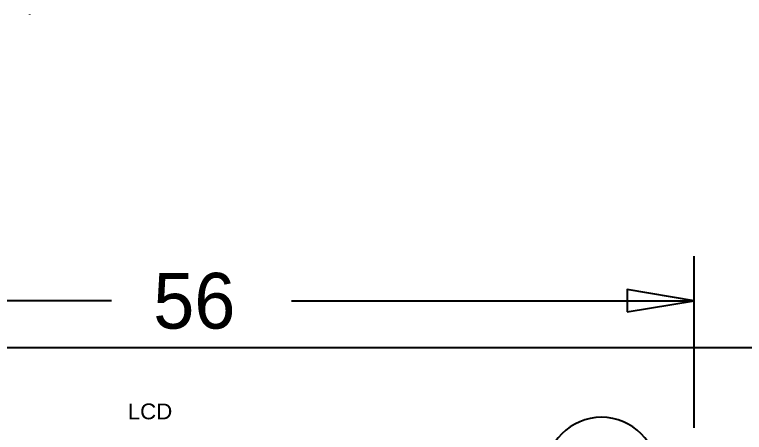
# Model space of a CAD drawing. Extents: x -43 to 159, y -36 to 93.
# Drawn here: x 2.32 to 43.93, y 68.93 to 92.74 of the extents above; entities that cross this region are included whole.
import ezdxf

# ---------------------------------------------------------------- set-up
doc = ezdxf.new("R2010")
doc.units = 0
for name, color, linetype in [('BG_DIMENSION', 40, 'CONTINUOUS'), ('BG_OUTLINE', 200, 'CONTINUOUS'), ('PG_ASSEMBLY_TOP', 7, 'CONTINUOUS')]:
    doc.layers.add(name, color=color, linetype=linetype)

msp = doc.modelspace()

# ---------------------------------------------------------------- linework, layer by layer
at = {"layer": 'BG_DIMENSION'}
for points in [[(41.056814, 69.181218), (41.056814, 78.969108)], [(37.246814, 75.794108), (41.056814, 76.429108), (37.246814, 77.064108), (37.246814, 75.794108)], [(7.838948, 76.429108), (-14.943328, 76.429108)], [(18.113248, 76.429108), (41.056814, 76.429108)]]:
    msp.add_lwpolyline(points, dxfattribs=at)
at = {"layer": 'BG_OUTLINE'}
for points in [[(3.165348, 92.735654), (3.165348, 92.729558)], [(114.046508, 73.753218), (157.121098, 73.753218), (-12.911328, 73.753218), (-12.911328, 68.673218), (-10.151872, 68.673218)]]:
    msp.add_lwpolyline(points, dxfattribs=at)
at = {"layer": 'PG_ASSEMBLY_TOP'}
msp.add_lwpolyline([(38.982142, 66.588386, 0.999982), (32.582866, 66.58864, 1.000018), (38.982142, 66.588386)], format="xyb", dxfattribs=at)

# ---------------------------------------------------------------- texts
at = {"layer": 'BG_DIMENSION', "width": 0.992}
msp.add_text('56', height=3.175, dxfattribs=at).set_placement((10.220198, 74.841608))
at = {"layer": 'PG_ASSEMBLY_TOP', "width": 1.055885}
msp.add_text('LCD', height=0.899922, dxfattribs=at).set_placement((8.765286, 69.673724))

doc.saveas('drawing.dxf')
